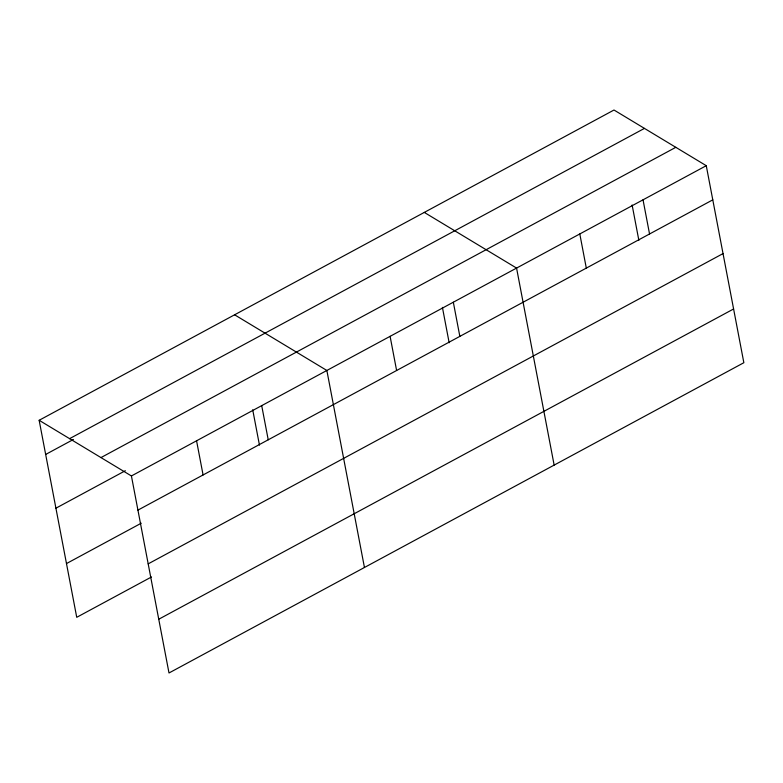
<?xml version="1.0" encoding="UTF-8"?>
<svg xmlns="http://www.w3.org/2000/svg" width="783" height="783" viewBox="0 0 783 783"><rect width="100%" height="100%" fill="white"/><g stroke="black" fill="none" stroke-linecap="round" stroke-linejoin="round"><path stroke-width="1.17" d="M39.15 420.285L613.999 110.021L706.266 165.693L743.85 362.715L169.001 672.979L131.417 475.956L39.15 420.285L76.734 617.307L151.501 576.963M69.599 438.656L644.448 128.392M45.668 454.453L73.436 439.459M100.968 457.585L675.817 147.321M55.916 508.196L125.339 470.72M131.417 475.956L706.266 165.693M137.925 510.125L712.784 199.851M66.486 563.564L141.243 523.21M148.183 563.868L723.032 253.594M158.743 619.236L733.602 308.972M424.298 212.408L516.565 268.08L554.149 465.102M234.597 314.795L326.863 370.467L364.447 567.489M643.029 199.822L649.547 233.98M632.116 204.989L638.859 240.342M579.802 233.951L586.31 268.109M453.328 302.209L459.846 336.367M442.415 307.386L449.158 342.729M390.1 336.338L396.609 370.496M261.708 405.633L268.226 439.792M252.713 409.773L259.457 445.116M196.562 440.79L203.081 474.958"/></g></svg>
